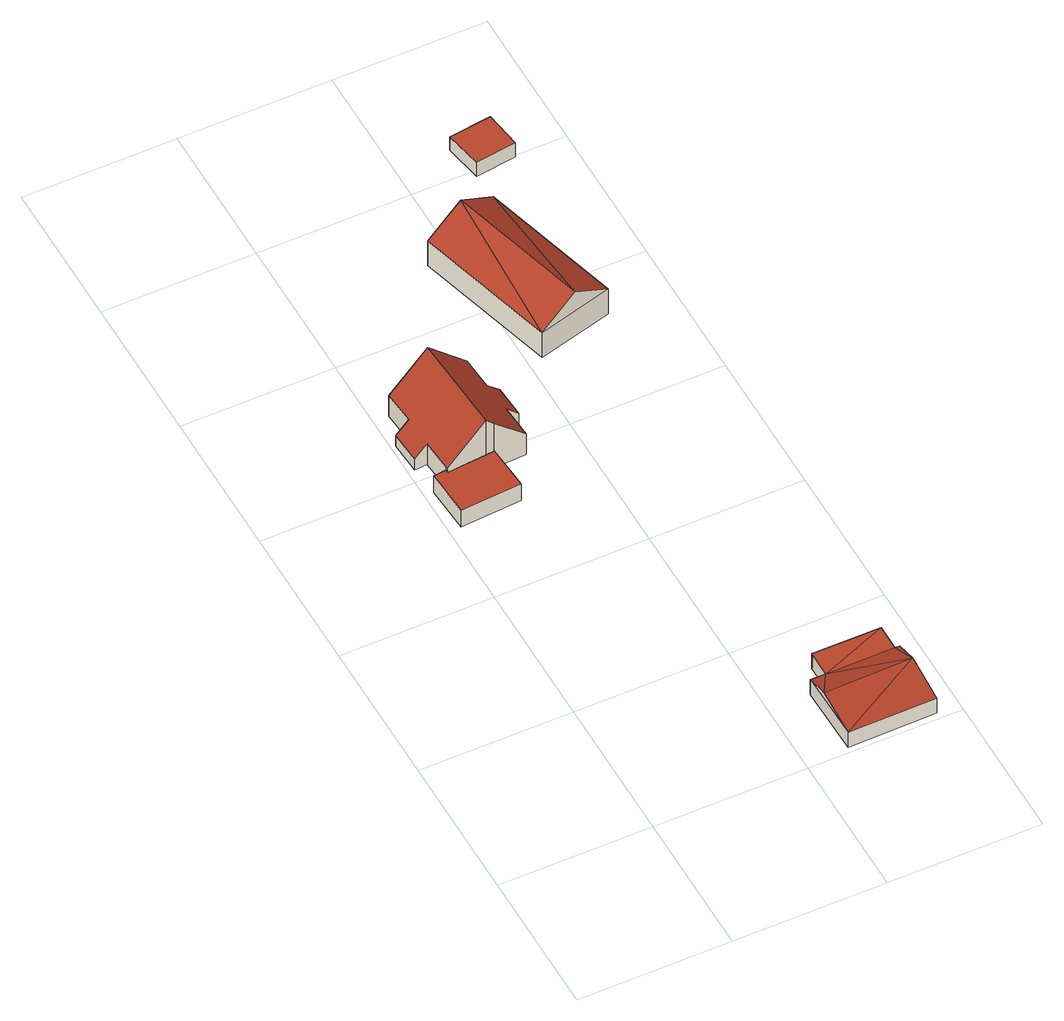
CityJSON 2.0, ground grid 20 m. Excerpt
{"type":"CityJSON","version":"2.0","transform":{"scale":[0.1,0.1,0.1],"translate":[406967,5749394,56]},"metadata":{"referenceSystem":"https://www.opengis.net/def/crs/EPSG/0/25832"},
"CityObjects":{
"building1":{"type":"Building","attributes":{"Gemeindeschluessel":"05515000","Geometrietyp2DReferenz":"3000","function":"31001_2460","roofType":"1000","measuredHeight":2.81},"geometry":[{"type":"Solid","lod":"2","boundaries":[[[[0,1,2,3]],[[4,5,1,0]],[[6,7,5,4]],[[8,9,7,6]],[[10,11,9,8]],[[3,2,11,10]],[[8,6,4,0,3,10]],[[1,5,7,9,11,2]]]],"semantics":{"surfaces":[{"type":"WallSurface"},{"type":"RoofSurface"},{"type":"GroundSurface"}],"values":[[0,0,0,0,0,0,1,2]]}}]},
"building2":{"type":"Building","attributes":{"Gemeindeschluessel":"05515000","Geometrietyp2DReferenz":"3000","function":"31001_1000","roofType":"3100","measuredHeight":8.68},"address":[{"country":"Germany","locality":"Münster","thoroughfareNumber":"287","thoroughfareName":"Westfalenstraße"}],"geometry":[{"type":"Solid","lod":"2","boundaries":[[[[12,13,14,15]],[[16,17,13,12]],[[18,19,17,16]],[[20,21,19,18]],[[22,23,21,20]],[[24,25,23,22]],[[26,27,25,24]],[[28,29,27,26]],[[30,31,29,28]],[[32,33,31,30]],[[34,35,33,32]],[[36,37,35,34]],[[38,39,37,36]],[[40,41,39,38]],[[42,43,41,40]],[[15,14,43,42]],[[36,34,32,30,28,26,24,22,38]],[[20,18,16,12,15,42,40,38,22]],[[13,17,19,21,23,25,27,29,31,33,35,37,39,41,43,14]]]],"semantics":{"surfaces":[{"type":"WallSurface"},{"type":"RoofSurface"},{"type":"GroundSurface"}],"values":[[0,0,0,0,0,0,0,0,0,0,0,0,0,0,0,0,1,1,2]]}}]},
"building3":{"type":"Building","attributes":{"Gemeindeschluessel":"05515000","Geometrietyp2DReferenz":"3000","function":"31001_1310","roofType":"5000","measuredHeight":3.42},"geometry":[{"type":"Solid","lod":"2","boundaries":[[[[44,45,46,47]],[[48,49,45,44]],[[50,51,49,48]],[[52,53,51,50]],[[54,55,53,52]],[[56,57,55,54]],[[58,59,57,56]],[[47,46,59,58]],[[47,58,44]],[[60,50,48]],[[48,44,58]],[[60,48,58]],[[61,60,58]],[[58,56,61]],[[54,52,60]],[[60,61,54]],[[50,60,52]],[[54,61,56]],[[45,49,51,53,55,57,59,46]]]],"semantics":{"surfaces":[{"type":"WallSurface"},{"type":"RoofSurface"},{"type":"GroundSurface"}],"values":[[0,0,0,0,0,0,0,0,1,1,1,1,1,1,1,1,0,0,2]]}}]},
"building4":{"type":"Building","attributes":{"Gemeindeschluessel":"05515000","Geometrietyp2DReferenz":"3000","function":"31001_2460","roofType":"3100","measuredHeight":7.35},"geometry":[{"type":"Solid","lod":"2","boundaries":[[[[62,63,64,65]],[[66,67,63,62]],[[68,69,67,66]],[[65,64,69,68]],[[62,70,66]],[[68,71,65]],[[70,62,65]],[[65,71,70]],[[66,70,71]],[[71,68,66]],[[63,67,69,64]]]],"semantics":{"surfaces":[{"type":"WallSurface"},{"type":"RoofSurface"},{"type":"GroundSurface"}],"values":[[0,0,0,0,0,0,1,1,1,1,2]]}}]},
"building5":{"type":"Building","attributes":{"Gemeindeschluessel":"05515000","Geometrietyp2DReferenz":"3000","function":"31001_2700","roofType":"2100","measuredHeight":2.41},"geometry":[{"type":"Solid","lod":"2","boundaries":[[[[72,73,74,75]],[[76,77,73,72]],[[78,79,77,76]],[[75,74,79,78]],[[76,72,75,78]],[[73,77,79,74]]]],"semantics":{"surfaces":[{"type":"WallSurface"},{"type":"RoofSurface"},{"type":"GroundSurface"}],"values":[[0,0,0,0,1,2]]}}]}
},
"vertices":[
[9,570,42],[9,570,14],[13,508,14],[13,508,42],[26,572,42],[26,572,14],[26,568,42],[26,568,14],[89,573,42],[89,573,14],[93,513,42],[93,513,14],
[6,612,31],[6,612,13],[23,613,13],[23,613,48],[4,655,31],[4,655,13],[21,656,48],[21,656,13],[18,700,48],[18,700,13],[70,704,100],[70,704,13],[122,707,48],[122,707,13],[125,663,48],[125,663,13],[142,664,31],[142,664,13],[145,621,31],[145,621,13],[128,620,48],[128,620,13],[131,575,48],[131,575,13],[89,573,89],[89,573,13],[78,572,100],[78,572,13],[26,568,48],[26,568,13],[26,572,48],[26,572,13],
[361,131,37],[361,131,12],[272,131,12],[272,131,37],[361,96,37],[361,96,12],[367,96,37],[367,96,12],[368,4,37],[368,4,12],[253,3,37],[253,3,12],[252,96,37],[252,96,12],[272,96,37],[272,96,12],[368,65,46],[253,63,46],
[316,731,50],[316,731,8],[264,919,8],[264,919,50],[218,705,50],[218,705,8],[166,892,50],[166,892,8],[267,718,82],[215,905,82],
[333,998,30],[333,998,6],[327,1049,6],[327,1049,28],[280,991,30],[280,991,6],[271,1042,28],[271,1042,6]
]}
